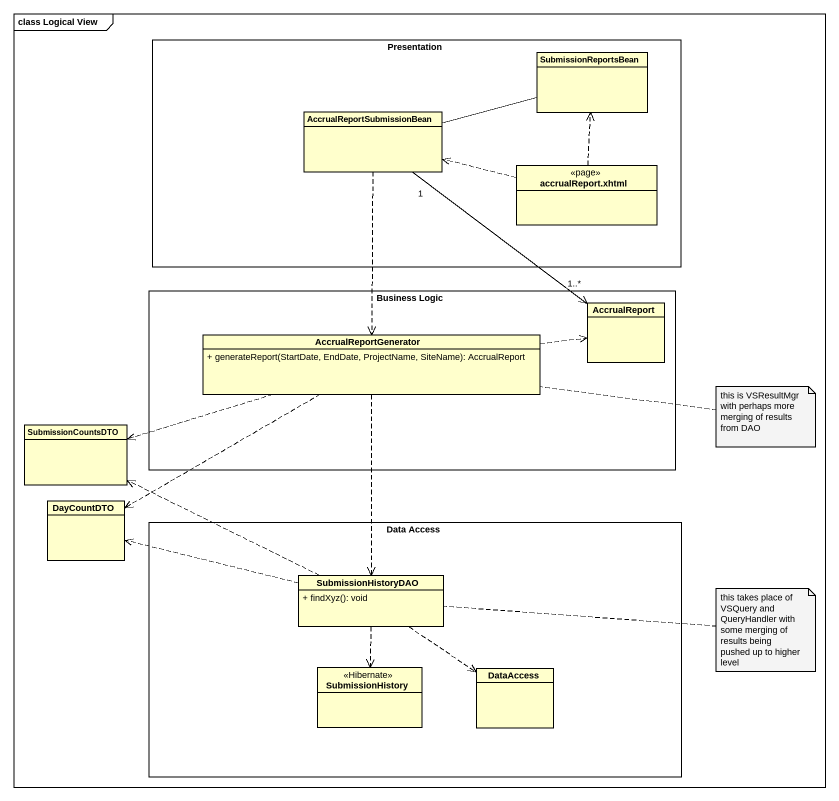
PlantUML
@startuml
mainframe class Logical View
hide circle
hide empty members
skinparam classAttributeIconSize 0
rectangle Presentation {
  class SubmissionReportsBean
  class AccrualReportSubmissionBean
  class "accrualReport.xhtml" as accrualReport_xhtml <<page>>
}
rectangle "Business Logic" as Business_Logic {
  class AccrualReport
  class AccrualReportGenerator {
    + generateReport(StartDate, EndDate, ProjectName, SiteName): AccrualReport
  }
}
class SubmissionCountsDTO
class DayCountDTO
rectangle "Data Access" as Data_Access {
  class SubmissionHistoryDAO {
    + findXyz(): void
  }
  class SubmissionHistory <<Hibernate>>
  class DataAccess
}
SubmissionReportsBean -left- AccrualReportSubmissionBean
AccrualReportSubmissionBean "1" --> "1..*" AccrualReport
AccrualReportSubmissionBean ..> AccrualReportGenerator
accrualReport_xhtml .up.> SubmissionReportsBean
accrualReport_xhtml .left.> AccrualReportSubmissionBean
AccrualReportGenerator .right.> AccrualReport
AccrualReportGenerator .left.> SubmissionCountsDTO
AccrualReportGenerator .left.> DayCountDTO
AccrualReportGenerator ..> SubmissionHistoryDAO
SubmissionHistoryDAO .left.> SubmissionCountsDTO
SubmissionHistoryDAO .left.> DayCountDTO
SubmissionHistoryDAO ..> SubmissionHistory
SubmissionHistoryDAO ..> DataAccess
note right of AccrualReportGenerator : this is VSResultMgr with perhaps more merging of results from DAO
note right of SubmissionHistoryDAO : this takes place of VSQuery and QueryHandler with some merging of results being pushed up to higher level
@enduml
